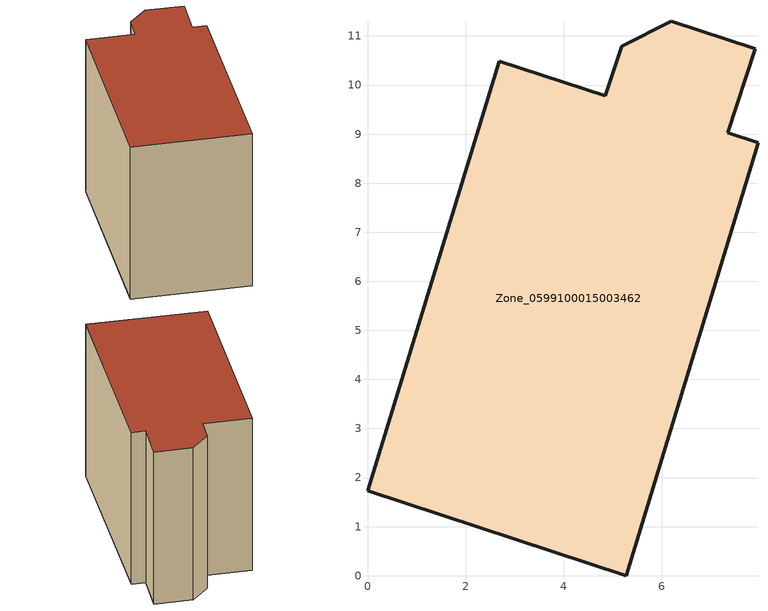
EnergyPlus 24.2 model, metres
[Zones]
Zone_0599100015003462
 floor ground (C_G): 5.28,0 0,1.73 2.69,10.49 4.85,9.78 5.18,10.79 6.19,11.3 7.9,10.74 7.34,9.03 7.96,8.82 z0.81
 wall outside (C_F): 7.34,9.03 7.9,10.74 6.19,11.3 5.18,10.79 4.85,9.78 2.69,10.49 0,1.73 5.28,0 7.96,8.82 7.34,9.03 z0.81:8.86
 roof outside (C_R): 5.28,0 7.96,8.82 7.34,9.03 7.9,10.74 6.19,11.3 5.18,10.79 4.85,9.78 2.69,10.49 0,1.73 z8.86
[BUILDING]
Pand.0599100015003462: North Axis=0; Terrain=City; Loads Convergence Tolerance Value=0.04; Temperature Convergence Tolerance Value=0.4; Solar Distribution=FullExterior; Maximum Number of Warmup Days=25; Minimum Number of Warmup Days=1
[Site:Location]
Rotterdam.The.Hague.AP_ZH_NLD Design_Conditions: Latitude=51.96; Longitude=4.45; Time Zone=1; Elevation=-4.5
[SITE:GROUNDTEMPERATURE:BUILDINGSURFACE]
18, 18, 18, 18, 18, 18, 18, 18, 18, 18, 18, 18
[MATERIAL] Thermal Absorptance=0.9; Solar Absorptance=0.7; Visible Absorptance=0.7
Name | Roughness | Thickness | Conductivity | Density | Specific Heat
G.TI.1965-1974 | MediumSmooth | 0.15 | 0.882353 | 540 | 1210
F.TI.1965-1974 | Rough | 0.3 | 0.697674 | 1920 | 840
R.TI.1965-1974 | MediumRough | 0.2 | 0.232558 | 1500 | 1000
[CONSTRUCTION]
C_G: G.TI.1965-1974
C_F: F.TI.1965-1974
C_R: R.TI.1965-1974
[ZONE]
Zone_0599100015003462: Type=1; Multiplier=1; Ceiling Height=Autocalculate; Volume=Autocalculate; Floor Area=autocalculate; Part of Total Floor Area=Yes
[ZONEINFILTRATION:DESIGNFLOWRATE]
Infil_Zone_0599100015003462: Zone or ZoneList or Space or SpaceList=Zone_0599100015003462; Schedule=AlwaysOn; Design Flow Rate Calculation Method=Flow/Area; Flow Rate per Floor Area=0.003; Constant Term Coefficient=1; Temperature Term Coefficient=0; Velocity Term Coefficient=0; Velocity Squared Term Coefficient=0
[HVACTEMPLATE:ZONE:IDEALLOADSAIRSYSTEM]
Zone_0599100015003462: Maximum Heating Supply Air Temperature=50; Minimum Cooling Supply Air Temperature=13; Maximum Heating Supply Air Humidity Ratio=0.0156; Minimum Cooling Supply Air Humidity Ratio=0.0077; Heating Limit=NoLimit; Cooling Limit=NoLimit; Dehumidification Control Type=ConstantSensibleHeatRatio; Cooling Sensible Heat Ratio=0.7; Dehumidification Setpoint=60; Humidification Control Type=None; Humidification Setpoint=30; Outdoor Air Method=None; Outdoor Air Flow Rate per Person=0.00944; Outdoor Air Flow Rate per Zone Floor Area=0; Outdoor Air Flow Rate per Zone=0; Demand Controlled Ventilation Type=None; Outdoor Air Economizer Type=NoEconomizer; Heat Recovery Type=None; Sensible Heat Recovery Effectiveness=0.7; Latent Heat Recovery Effectiveness=0.65
[ZONECONTROL:THERMOSTAT]
ThermostatControl_Zone_0599100015003462: Zone or ZoneList=Zone_0599100015003462; Control Type Schedule=DualSetpointControlType; Control 1=Thermostat_Zone_0599100015003462; Temperature Difference Between Cutout And Setpoint=0
[THERMOSTATSETPOINT:DUALSETPOINT]
Thermostat_Zone_0599100015003462: Heating Setpoint Temperature Schedule=HeatingSetpoint_Zone_0599100015003462; Cooling Setpoint Temperature Schedule=CoolingSetpoint_Zone_0599100015003462
[SCHEDULE:COMPACT]
HeatingSetpoint_Zone_0599100015003462: Through: 12/31, For: AllDays, Until: 24:00, 21
CoolingSetpoint_Zone_0599100015003462: Through: 12/31, For: AllDays, Until: 24:00, 24
DualSetpointControlType: Through: 12/31, For: AllDays, Until: 24:00, 4
AlwaysOn: Through: 12/31, For: AllDays, Until: 24:00, 1
